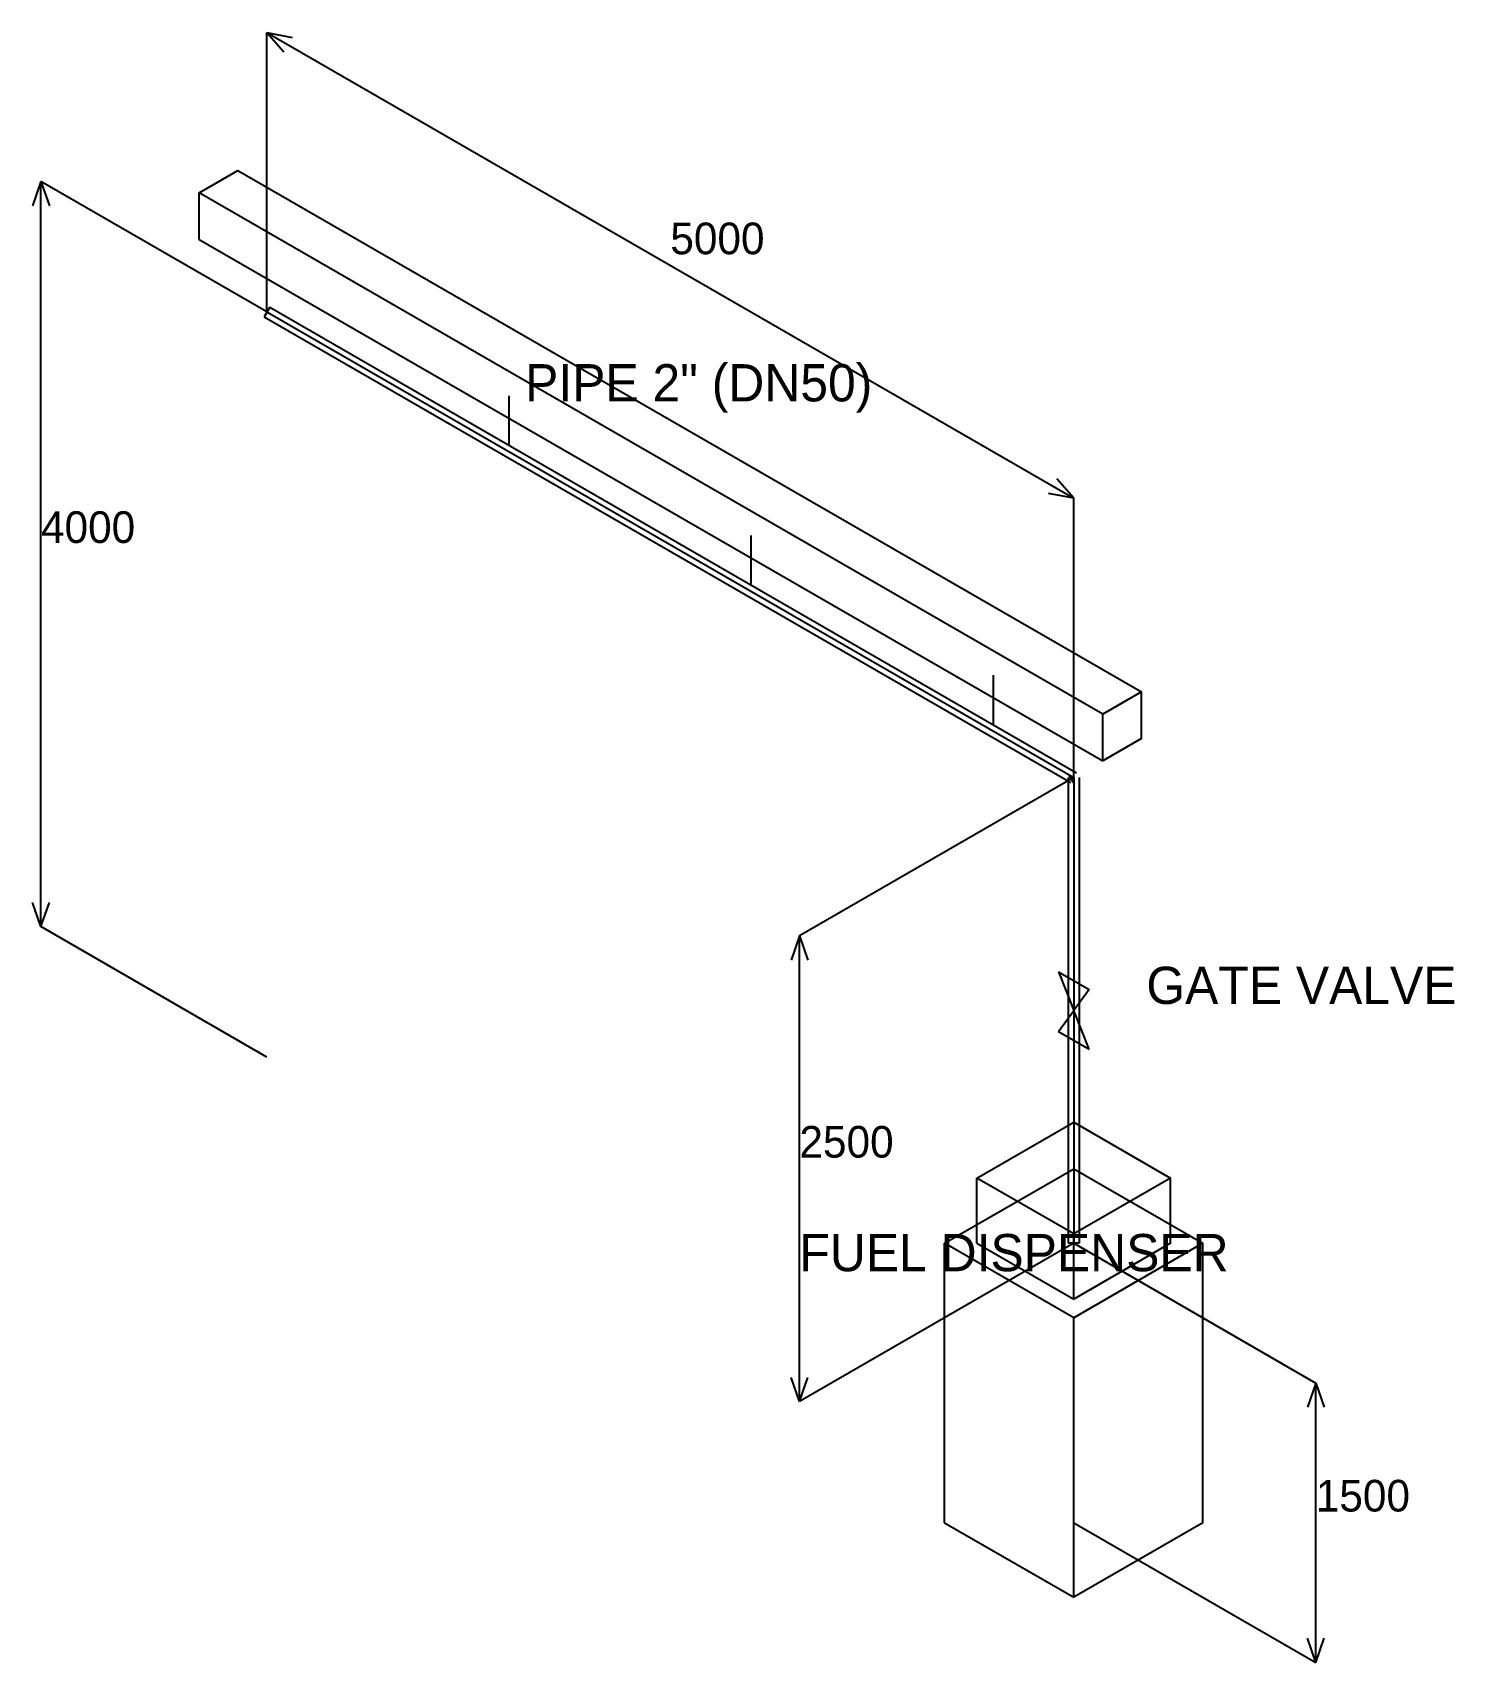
# Model space of a CAD drawing. Header units: millimetres. Extents: x -1257 to 6373, y -3250 to 5500.
import ezdxf

# ---------------------------------------------------------------- set-up
doc = ezdxf.new("R2010")
doc.units = ezdxf.units.MM
for name, color, linetype in [('DIM', 3, 'CONTINUOUS'), ('EQUIP', 1, 'CONTINUOUS'), ('PIPE', 5, 'CONTINUOUS'), ('PIPE-CL', 8, 'CONTINUOUS'), ('SUPPORT', 8, 'CONTINUOUS'), ('TEXT', 7, 'CONTINUOUS'), ('VALVE', 2, 'CONTINUOUS')]:
    doc.layers.add(name, color=color, linetype=linetype)

msp = doc.modelspace()

# ---------------------------------------------------------------- linework, layer by layer
at = {"layer": 'DIM', "color": 3}
for p, q in [((0, 4000), (0, 5500)), ((0, 5500), (4330.127, 3000)), ((0, 5500), (135.083, 5473.971)), ((0, 5500), (90.083, 5396.029)), ((-1212.436, 4700), (-1257.436, 4570)), ((0, 4000), (-1212.436, 4700)), ((-1212.436, 700), (-1212.436, 4700)), ((-1212.436, 4700), (-1167.436, 4570)), ((4330.127, 3000), (4240.044, 3103.971)), ((4330.127, 3000), (4195.044, 3026.029)), ((4330.127, 1500), (4330.127, 3000)), ((4330.127, 1500), (2857.884, 650)), ((-1212.436, 700), (-1257.436, 830)), ((-1212.436, 700), (-1167.436, 830)), ((0, 0), (-1212.436, 700)), ((2857.884, 650), (2812.884, 520)), ((2857.884, -1850), (2857.884, 650)), ((2857.884, 650), (2902.884, 520)), ((4330.127, -1000), (2857.884, -1850)), ((4330.127, -1000), (5629.165, -1750)), ((2857.884, -1850), (2812.884, -1720)), ((2857.884, -1850), (2902.884, -1720)), ((5629.165, -1750), (5584.165, -1880)), ((5629.165, -3250), (5629.165, -1750)), ((5629.165, -1750), (5674.165, -1880)), ((4330.127, -2500), (5629.165, -3250)), ((5629.165, -3250), (5584.165, -3120)), ((5629.165, -3250), (5674.165, -3120))]:
    msp.add_line(p, q, dxfattribs=at)
at = {"layer": 'EQUIP', "color": 1}
for p, q in [((3810.512, -650), (4330.127, -350)), ((4330.127, -350), (4849.742, -650)), ((3637.307, -1000), (4330.127, -600)), ((4330.127, -600), (5022.947, -1000)), ((4330.127, -950), (3810.512, -650)), ((3810.512, -1000), (3810.512, -650)), ((4849.742, -650), (4330.127, -950)), ((4849.742, -1000), (4849.742, -650)), ((4330.127, -1300), (4330.127, -950)), ((4330.127, -1400), (3637.307, -1000)), ((3637.307, -2500), (3637.307, -1000)), ((3810.512, -1000), (4330.127, -1300)), ((5022.947, -1000), (4330.127, -1400)), ((4849.742, -1000), (4330.127, -1300)), ((5022.947, -2500), (5022.947, -1000)), ((4330.127, -2900), (4330.127, -1400)), ((3637.307, -2500), (4330.127, -2900)), ((5022.947, -2500), (4330.127, -2900))]:
    msp.add_line(p, q, dxfattribs=at)
at = {"layer": 'PIPE', "color": 5}
for p, q in [((15, 4025.981), (-15, 3974.019)), ((15, 4025.981), (4345.127, 1525.981)), ((-15, 3974.019), (4315.127, 1474.019)), ((4300.127, 1500), (4300.127, -1000)), ((4304.146, 1515), (4330.127, 1470)), ((4360.127, 1500), (4360.127, -1000)), ((4360.127, -1000), (4300.127, -1000))]:
    msp.add_line(p, q, dxfattribs=at)
at = {"layer": 'PIPE-CL', "color": 8}
for p, q in [((0, 4000), (4330.127, 1500)), ((4330.127, 1500), (4330.127, -1000))]:
    msp.add_line(p, q, dxfattribs=at)
at = {"layer": 'SUPPORT', "color": 8}
for p, q in [((-363.731, 4640), (-155.885, 4760)), ((-155.885, 4760), (4693.858, 1960)), ((4486.012, 1840), (-363.731, 4640)), ((-363.731, 4390), (-363.731, 4640)), ((-363.731, 4390), (4486.012, 1590)), ((1299.038, 3550), (1299.038, 3280)), ((2598.076, 2800), (2598.076, 2530)), ((3897.114, 2050), (3897.114, 1780)), ((4693.858, 1960), (4486.012, 1840)), ((4693.858, 1710), (4693.858, 1960)), ((4486.012, 1590), (4486.012, 1840)), ((4693.858, 1710), (4486.012, 1590))]:
    msp.add_line(p, q, dxfattribs=at)
at = {"layer": 'VALVE', "color": 2}
for p, q in [((4247.855, 457.5), (4412.399, 362.5)), ((4247.855, 457.5), (4330.127, 250)), ((4412.399, 362.5), (4330.127, 250)), ((4247.855, 137.5), (4330.127, 250)), ((4412.399, 42.5), (4330.127, 250)), ((4247.855, 137.5), (4412.399, 42.5))]:
    msp.add_line(p, q, dxfattribs=at)

# ---------------------------------------------------------------- texts
at = {"layer": 'DIM', "color": 3}
for s, p in [('5000', (2165.064, 4310)), ('4000', (-1212.436, 2760)), ('2500', (2857.884, -540)), ('1500', (5629.165, -2440))]:
    msp.add_text(s, height=170, dxfattribs=at).set_placement(p)
at = {"layer": 'TEXT', "color": 7}
for s, p in [('PIPE 2" (DN50)', (1385.641, 3520)), ('GATE VALVE', (4719.838, 285)), ('FUEL DISPENSER', (2857.884, -1150))]:
    msp.add_text(s, height=200, dxfattribs=at).set_placement(p)

doc.saveas('drawing.dxf')
